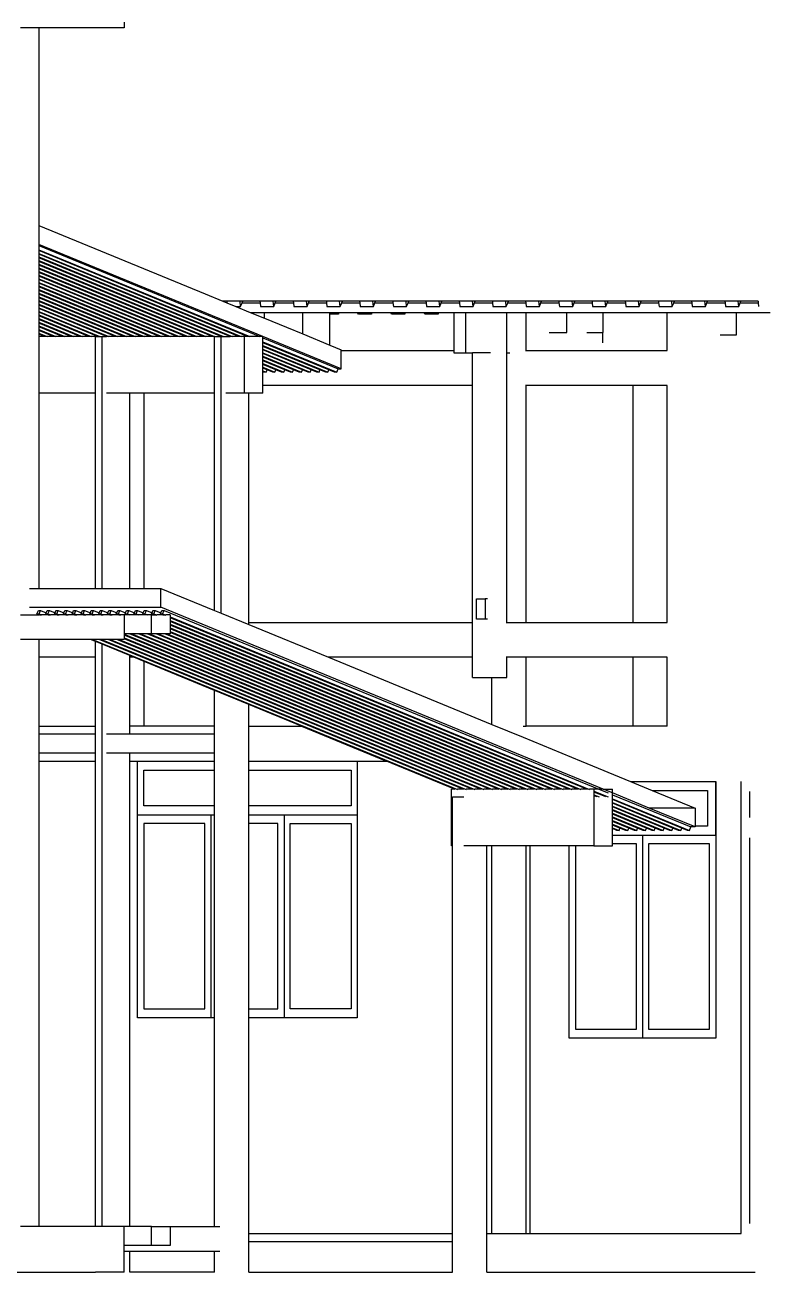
# Model space of a CAD drawing. Header units: millimetres. Extents: x -9648 to 49406, y -5724 to 5571.
# Drawn here: x 6145 to 10077, y -5324 to 1261 of the extents above; entities that cross this region are included whole.
import ezdxf

# ---------------------------------------------------------------- set-up
doc = ezdxf.new("R2010")
doc.units = ezdxf.units.MM
doc.layers.add('SectionCutEdges', color=7, linetype='Continuous')

msp = doc.modelspace()

# ---------------------------------------------------------------- linework, layer by layer
for p, q in [((6217.9, 1245.8), (6217.9, 202.1)), ((6217.9, 202.1), (7096.9, -159.4)), ((6217.9, 202.1), (6217.9, 102.1)), ((7400.4, -384.2), (6217.9, 102.1)), ((6217.9, 102.1), (6217.9, 95.4)), ((6217.9, 95.4), (7384.1, -384.2)), ((6217.9, 95.4), (6217.9, 73.9)), ((6217.9, 73.9), (7331.8, -384.2)), ((6217.9, 73.9), (6217.9, 69.1)), ((7320.1, -384.2), (6217.9, 69.1)), ((6217.9, 69.1), (6217.9, 54.8)), ((6217.9, 54.8), (7285.2, -384.2)), ((6217.9, 54.8), (6217.9, 50)), ((7273.6, -384.2), (6217.9, 50)), ((6217.9, 50), (6217.9, 35.6)), ((6217.9, 35.6), (7238.7, -384.2)), ((6217.9, 35.6), (6217.9, 30.8)), ((7227.1, -384.2), (6217.9, 30.8)), ((6217.9, 30.8), (6217.9, 16.5)), ((6217.9, 16.5), (7192.2, -384.2)), ((6217.9, 16.5), (6217.9, 11.7)), ((7180.5, -384.2), (6217.9, 11.7)), ((6217.9, 11.7), (6217.9, -2.7)), ((6217.9, -2.7), (7145.6, -384.2)), ((6217.9, -2.7), (6217.9, -7.4)), ((7134, -384.2), (6217.9, -7.4)), ((6217.9, -7.4), (6217.9, -21.8)), ((6217.9, -21.8), (7099.1, -384.2)), ((6217.9, -21.8), (6217.9, -26.6)), ((7087.5, -384.2), (6217.9, -26.6)), ((6217.9, -26.6), (6217.9, -40.9)), ((6217.9, -40.9), (7052.6, -384.2)), ((6217.9, -40.9), (6217.9, -45.7)), ((7040.9, -384.2), (6217.9, -45.7)), ((6217.9, -45.7), (6217.9, -60.1)), ((6217.9, -60.1), (7006, -384.2)), ((6217.9, -60.1), (6217.9, -64.9)), ((6994.4, -384.2), (6217.9, -64.9)), ((6217.9, -64.9), (6217.9, -79.2)), ((6217.9, -79.2), (6959.5, -384.2)), ((6217.9, -79.2), (6217.9, -84)), ((6947.9, -384.2), (6217.9, -84)), ((6217.9, -84), (6217.9, -98.3)), ((6217.9, -98.3), (6913, -384.2)), ((6217.9, -98.3), (6217.9, -103.1)), ((6901.4, -384.2), (6217.9, -103.1)), ((6217.9, -103.1), (6217.9, -117.5)), ((6217.9, -117.5), (6866.5, -384.2)), ((6217.9, -117.5), (6217.9, -122.3)), ((6854.8, -384.2), (6217.9, -122.3)), ((6217.9, -122.3), (6217.9, -136.6)), ((6217.9, -136.6), (6819.9, -384.2)), ((6217.9, -136.6), (6217.9, -141.4)), ((6808.3, -384.2), (6217.9, -141.4)), ((6217.9, -141.4), (6217.9, -155.8)), ((6217.9, -155.8), (6773.4, -384.2)), ((6217.9, -155.8), (6217.9, -160.5)), ((6761.8, -384.2), (6217.9, -160.5)), ((6217.9, -160.5), (6217.9, -174.9)), ((6217.9, -174.9), (6726.9, -384.2)), ((6217.9, -174.9), (6217.9, -179.7)), ((6715.2, -384.2), (6217.9, -179.7)), ((6217.9, -179.7), (6217.9, -194)), ((6217.9, -194), (6680.3, -384.2)), ((6217.9, -194), (6217.9, -198.8)), ((7096.9, -159.4), (7188.9, -197.2)), ((7209.8, -197.2), (7188.9, -197.2)), ((7188.9, -197.2), (7210.9, -206.2)), ((7279.9, -197.2), (7209.8, -197.2)), ((7209.8, -197.2), (7210.9, -206.2)), ((7283.1, -225.6), (7279.9, -197.2)), ((7294.4, -197.2), (7279.9, -197.2)), ((7290.7, -206.6), (7294.4, -197.2)), ((7385.1, -197.2), (7294.4, -197.2)), ((7455.2, -197.2), (7385.1, -197.2)), ((7385.1, -197.2), (7386.1, -206.6)), ((7458.4, -225.6), (7455.2, -197.2)), ((7469.6, -197.2), (7455.2, -197.2)), ((7465.9, -206.6), (7469.6, -197.2)), ((7560.3, -197.2), (7469.6, -197.2)), ((7630.4, -197.2), (7560.3, -197.2)), ((7560.3, -197.2), (7561.4, -206.6)), ((7633.6, -225.6), (7630.4, -197.2)), ((7644.9, -197.2), (7630.4, -197.2)), ((7641.2, -206.6), (7644.9, -197.2)), ((7735.6, -197.2), (7644.9, -197.2)), ((7805.7, -197.2), (7735.6, -197.2)), ((7735.6, -197.2), (7736.6, -206.6)), ((7808.8, -225.6), (7805.7, -197.2)), ((7820.1, -197.2), (7805.7, -197.2)), ((7816.4, -206.6), (7820.1, -197.2)), ((7910.8, -197.2), (7820.1, -197.2)), ((7980.9, -197.2), (7910.8, -197.2)), ((7910.8, -197.2), (7911.9, -206.6)), ((7984.1, -225.6), (7980.9, -197.2)), ((7995.4, -197.2), (7980.9, -197.2)), ((7991.7, -206.6), (7995.4, -197.2)), ((8086.1, -197.2), (7995.4, -197.2)), ((8156.1, -197.2), (8086.1, -197.2)), ((8086.1, -197.2), (8087.1, -206.6)), ((8159.3, -225.6), (8156.1, -197.2)), ((8170.6, -197.2), (8156.1, -197.2)), ((8166.9, -206.6), (8170.6, -197.2)), ((8261.3, -197.2), (8170.6, -197.2)), ((8331.4, -197.2), (8261.3, -197.2)), ((8261.3, -197.2), (8262.3, -206.6)), ((8334.6, -225.6), (8331.4, -197.2)), ((8345.8, -197.2), (8331.4, -197.2)), ((8342.1, -206.6), (8345.8, -197.2)), ((8436.5, -197.2), (8345.8, -197.2)), ((8506.6, -197.2), (8436.5, -197.2)), ((8436.5, -197.2), (8437.6, -206.6)), ((8509.8, -225.6), (8506.6, -197.2)), ((8521.1, -197.2), (8506.6, -197.2)), ((8517.4, -206.6), (8521.1, -197.2)), ((8611.8, -197.2), (8521.1, -197.2)), ((8681.9, -197.2), (8611.8, -197.2)), ((8611.8, -197.2), (8612.8, -206.6)), ((8685, -225.6), (8681.9, -197.2)), ((8696.3, -197.2), (8681.9, -197.2)), ((8692.6, -206.6), (8696.3, -197.2)), ((8787, -197.2), (8696.3, -197.2)), ((8857.1, -197.2), (8787, -197.2)), ((8787, -197.2), (8788.1, -206.6)), ((8860.3, -225.6), (8857.1, -197.2)), ((8871.6, -197.2), (8857.1, -197.2)), ((8867.9, -206.6), (8871.6, -197.2)), ((8962.3, -197.2), (8871.6, -197.2)), ((9032.4, -197.2), (8962.3, -197.2)), ((8962.3, -197.2), (8963.3, -206.6)), ((9035.5, -225.6), (9032.4, -197.2)), ((9046.8, -197.2), (9032.4, -197.2)), ((9043.1, -206.6), (9046.8, -197.2)), ((9137.5, -197.2), (9046.8, -197.2)), ((9207.6, -197.2), (9137.5, -197.2)), ((9137.5, -197.2), (9138.5, -206.6)), ((9210.8, -225.6), (9207.6, -197.2)), ((9222.1, -197.2), (9207.6, -197.2)), ((9218.3, -206.6), (9222.1, -197.2)), ((9312.7, -197.2), (9222.1, -197.2)), ((9382.8, -197.2), (9312.7, -197.2)), ((9312.7, -197.2), (9313.8, -206.6)), ((9386, -225.6), (9382.8, -197.2)), ((9397.3, -197.2), (9382.8, -197.2)), ((9393.6, -206.6), (9397.3, -197.2)), ((9488, -197.2), (9397.3, -197.2)), ((9558.1, -197.2), (9488, -197.2)), ((9488, -197.2), (9489, -206.6)), ((9561.3, -225.6), (9558.1, -197.2)), ((9572.5, -197.2), (9558.1, -197.2)), ((9568.8, -206.6), (9572.5, -197.2)), ((9663.2, -197.2), (9572.5, -197.2)), ((9733.3, -197.2), (9663.2, -197.2)), ((9663.2, -197.2), (9664.3, -206.6)), ((9736.5, -225.6), (9733.3, -197.2)), ((9747.8, -197.2), (9733.3, -197.2)), ((9744.1, -206.6), (9747.8, -197.2)), ((9838.5, -197.2), (9747.8, -197.2)), ((9908.6, -197.2), (9838.5, -197.2)), ((9838.5, -197.2), (9839.5, -206.6)), ((9911.7, -225.6), (9908.6, -197.2)), ((9923, -197.2), (9908.6, -197.2)), ((9919.3, -206.6), (9923, -197.2)), ((10013.7, -197.2), (9923, -197.2)), ((10013.7, -197.2), (10014.7, -206.6)), ((6668.7, -384.2), (6217.9, -198.8)), ((6217.9, -198.8), (6217.9, -213.2)), ((6217.9, -213.2), (6633.8, -384.2)), ((6217.9, -213.2), (6217.9, -218)), ((6622.2, -384.2), (6217.9, -218)), ((6217.9, -218), (6217.9, -232.3)), ((6217.9, -232.3), (6587.3, -384.2)), ((6217.9, -232.3), (6217.9, -237.1)), ((6575.6, -384.2), (6217.9, -237.1)), ((6217.9, -237.1), (6217.9, -251.5)), ((6217.9, -251.5), (6540.7, -384.2)), ((6217.9, -251.5), (6217.9, -256.2)), ((6529.1, -384.2), (6217.9, -256.2)), ((6217.9, -256.2), (6217.9, -270.6)), ((7210.9, -206.2), (7258, -225.6)), ((7258, -225.6), (7283.1, -225.6)), ((7258, -225.6), (7333.7, -256.8)), ((7283.1, -225.6), (7290.7, -206.6)), ((7290.7, -206.6), (7386.1, -206.6)), ((7333.7, -256.8), (7409.9, -256.8)), ((7333.7, -256.8), (7409.9, -288.1)), ((7386.1, -206.6), (7388.3, -225.6)), ((7388.3, -225.6), (7458.4, -225.6)), ((7409.9, -288.1), (7409.9, -256.8)), ((7409.9, -256.8), (7525, -256.8)), ((7458.4, -225.6), (7465.9, -206.6)), ((7465.9, -206.6), (7561.4, -206.6)), ((7525, -256.8), (7610.6, -256.8)), ((7561.4, -206.6), (7563.5, -225.6)), ((7563.5, -225.6), (7633.6, -225.6)), ((7610.6, -370.6), (7610.6, -256.8)), ((7610.6, -256.8), (7754.2, -256.8)), ((7633.6, -225.6), (7641.2, -206.6)), ((7641.2, -206.6), (7736.6, -206.6)), ((7736.6, -206.6), (7738.7, -225.6)), ((7738.7, -225.6), (7808.8, -225.6)), ((7754.2, -265.9), (7754.2, -256.8)), ((7754.2, -256.8), (7795.6, -256.8)), ((7799.3, -265.9), (7795.6, -256.8)), ((7795.6, -256.8), (7800.3, -256.8)), ((7800.3, -256.8), (7799.3, -265.9)), ((7800.3, -256.8), (7900.8, -256.8)), ((7808.8, -225.6), (7816.4, -206.6)), ((7816.4, -206.6), (7911.9, -206.6)), ((7904.5, -265.9), (7900.8, -256.8)), ((7900.8, -256.8), (7970.9, -256.8)), ((7911.9, -206.6), (7914, -225.6)), ((7914, -225.6), (7984.1, -225.6)), ((7974.6, -265.9), (7970.9, -256.8)), ((7970.9, -256.8), (7975.6, -256.8)), ((7975.6, -256.8), (7974.6, -265.9)), ((7975.6, -256.8), (8076, -256.8)), ((7984.1, -225.6), (7991.7, -206.6)), ((7991.7, -206.6), (8087.1, -206.6)), ((8079.7, -265.9), (8076, -256.8)), ((8076, -256.8), (8146.1, -256.8)), ((8087.1, -206.6), (8089.2, -225.6)), ((8089.2, -225.6), (8159.3, -225.6)), ((8149.8, -265.9), (8146.1, -256.8)), ((8146.1, -256.8), (8150.8, -256.8)), ((8150.8, -256.8), (8149.8, -265.9)), ((8150.8, -256.8), (8251.2, -256.8)), ((8159.3, -225.6), (8166.9, -206.6)), ((8166.9, -206.6), (8262.3, -206.6)), ((8255, -265.9), (8251.2, -256.8)), ((8251.2, -256.8), (8321.3, -256.8)), ((8262.3, -206.6), (8264.5, -225.6)), ((8264.5, -225.6), (8334.6, -225.6)), ((8325.1, -265.9), (8321.3, -256.8)), ((8321.3, -256.8), (8326.1, -256.8)), ((8326.1, -256.8), (8325.1, -265.9)), ((8326.1, -256.8), (8408.8, -256.8)), ((8334.6, -225.6), (8342.1, -206.6)), ((8342.1, -206.6), (8437.6, -206.6)), ((8408.8, -256.8), (8408.8, -458.2)), ((8408.8, -256.8), (8470.1, -256.8)), ((8437.6, -206.6), (8439.7, -225.6)), ((8439.7, -225.6), (8509.8, -225.6)), ((8470.1, -256.8), (8470.1, -471)), ((8470.1, -256.8), (8602.3, -256.8)), ((8509.8, -225.6), (8517.4, -206.6)), ((8517.4, -206.6), (8612.8, -206.6)), ((8602.3, -256.8), (8687.9, -256.8)), ((8612.8, -206.6), (8615, -225.6)), ((8615, -225.6), (8685, -225.6)), ((8685, -225.6), (8692.6, -206.6)), ((8687.9, -471), (8687.9, -256.8)), ((8687.9, -256.8), (8703.9, -256.8)), ((8692.6, -206.6), (8788.1, -206.6)), ((8703.9, -256.8), (8789.5, -256.8)), ((8788.1, -206.6), (8790.2, -225.6)), ((8789.5, -458.2), (8789.5, -256.8)), ((8789.5, -256.8), (9004.2, -256.8)), ((8790.2, -225.6), (8860.3, -225.6)), ((8860.3, -225.6), (8867.9, -206.6)), ((8867.9, -206.6), (8963.3, -206.6)), ((8963.3, -206.6), (8965.4, -225.6)), ((8965.4, -225.6), (9035.5, -225.6)), ((9004.2, -363.9), (9004.2, -256.8)), ((9004.2, -256.8), (9110.5, -256.8)), ((9035.5, -225.6), (9043.1, -206.6)), ((9043.1, -206.6), (9138.5, -206.6)), ((9110.5, -256.8), (9196.1, -256.8)), ((9138.5, -206.6), (9140.7, -225.6)), ((9140.7, -225.6), (9210.8, -225.6)), ((9196.1, -363.9), (9196.1, -256.8)), ((9196.1, -256.8), (9449.3, -256.8)), ((9210.8, -225.6), (9218.3, -206.6)), ((9218.3, -206.6), (9313.8, -206.6)), ((9313.8, -206.6), (9315.9, -225.6)), ((9315.9, -225.6), (9386, -225.6)), ((9386, -225.6), (9393.6, -206.6)), ((9393.6, -206.6), (9489, -206.6)), ((9449.3, -256.8), (9534.9, -256.8)), ((9489, -206.6), (9491.2, -225.6)), ((9491.2, -225.6), (9561.3, -225.6)), ((9534.9, -458.2), (9534.9, -256.8)), ((9534.9, -256.8), (9814.3, -256.8)), ((9561.3, -225.6), (9568.8, -206.6)), ((9568.8, -206.6), (9664.3, -206.6)), ((9664.3, -206.6), (9666.4, -225.6)), ((9666.4, -225.6), (9736.5, -225.6)), ((9736.5, -225.6), (9744.1, -206.6)), ((9744.1, -206.6), (9839.5, -206.6)), ((9814.3, -256.8), (9899.9, -256.8)), ((9839.5, -206.6), (9841.6, -225.6)), ((9841.6, -225.6), (9911.7, -225.6)), ((9899.9, -375.6), (9899.9, -256.8)), ((9899.9, -256.8), (10077.1, -256.8)), ((9911.7, -225.6), (9919.3, -206.6)), ((9919.3, -206.6), (10014.7, -206.6)), ((10014.7, -206.6), (10016.9, -225.6)), ((6217.9, -270.6), (6494.2, -384.2)), ((6217.9, -270.6), (6217.9, -275.4)), ((6482.6, -384.2), (6217.9, -275.4)), ((6217.9, -275.4), (6217.9, -289.7)), ((6217.9, -289.7), (6447.7, -384.2)), ((6217.9, -289.7), (6217.9, -294.5)), ((6436, -384.2), (6217.9, -294.5)), ((6217.9, -294.5), (6217.9, -308.9)), ((6217.9, -308.9), (6401.1, -384.2)), ((6217.9, -308.9), (6217.9, -313.6)), ((6389.5, -384.2), (6217.9, -313.6)), ((6217.9, -313.6), (6217.9, -328)), ((6217.9, -328), (6354.6, -384.2)), ((6217.9, -328), (6217.9, -332.8)), ((7409.9, -288.1), (7525, -335.4)), ((7799.3, -265.9), (7754.2, -265.9)), ((7754.2, -429.7), (7754.2, -265.9)), ((7974.6, -265.9), (7904.5, -265.9)), ((8149.8, -265.9), (8079.7, -265.9)), ((8325.1, -265.9), (8255, -265.9)), ((6343, -384.2), (6217.9, -332.8)), ((6217.9, -332.8), (6217.9, -347.1)), ((6217.9, -347.1), (6308.1, -384.2)), ((6217.9, -347.1), (6217.9, -351.9)), ((6296.4, -384.2), (6217.9, -351.9)), ((6217.9, -351.9), (6217.9, -366.3)), ((6217.9, -366.3), (6261.5, -384.2)), ((6217.9, -366.3), (6217.9, -371.1)), ((6249.9, -384.2), (6217.9, -371.1)), ((6217.9, -371.1), (6217.9, -384.2)), ((6217.9, -384.2), (6217.9, -684.2)), ((6249.9, -384.2), (6217.9, -384.2)), ((6261.5, -384.2), (6249.9, -384.2)), ((6296.4, -384.2), (6261.5, -384.2)), ((6308.1, -384.2), (6296.4, -384.2)), ((6343, -384.2), (6308.1, -384.2)), ((6354.6, -384.2), (6343, -384.2)), ((6389.5, -384.2), (6354.6, -384.2)), ((6401.1, -384.2), (6389.5, -384.2)), ((6436, -384.2), (6401.1, -384.2)), ((6447.7, -384.2), (6436, -384.2)), ((6482.6, -384.2), (6447.7, -384.2)), ((6494.2, -384.2), (6482.6, -384.2)), ((6516.9, -384.2), (6494.2, -384.2)), ((6516.9, -684.2), (6516.9, -384.2)), ((6516.9, -384.2), (6529.1, -384.2)), ((6529.1, -384.2), (6540.7, -384.2)), ((6540.7, -384.2), (6551.8, -384.2)), ((6551.8, -1714.2), (6551.8, -384.2)), ((6551.8, -384.2), (6575.6, -384.2)), ((6587.3, -384.2), (6575.6, -384.2)), ((6622.2, -384.2), (6587.3, -384.2)), ((6633.8, -384.2), (6622.2, -384.2)), ((6668.7, -384.2), (6633.8, -384.2)), ((6680.3, -384.2), (6668.7, -384.2)), ((6715.2, -384.2), (6680.3, -384.2)), ((6726.9, -384.2), (6715.2, -384.2)), ((6761.8, -384.2), (6726.9, -384.2)), ((6773.4, -384.2), (6761.8, -384.2)), ((6808.3, -384.2), (6773.4, -384.2)), ((6819.9, -384.2), (6808.3, -384.2)), ((6854.8, -384.2), (6819.9, -384.2)), ((6866.5, -384.2), (6854.8, -384.2)), ((6901.4, -384.2), (6866.5, -384.2)), ((6913, -384.2), (6901.4, -384.2)), ((6947.9, -384.2), (6913, -384.2)), ((6959.5, -384.2), (6947.9, -384.2)), ((6994.4, -384.2), (6959.5, -384.2)), ((7006, -384.2), (6994.4, -384.2)), ((7040.9, -384.2), (7006, -384.2)), ((7052.6, -384.2), (7040.9, -384.2)), ((7087.5, -384.2), (7052.6, -384.2)), ((7099.1, -384.2), (7087.5, -384.2)), ((7134, -384.2), (7099.1, -384.2)), ((7145.1, -384.2), (7134, -384.2)), ((7145.1, -384.2), (7145.6, -384.2)), ((7145.1, -684.2), (7145.1, -384.2)), ((7145.6, -384.2), (7180, -384.2)), ((7180, -1844.9), (7180, -384.2)), ((7180, -384.2), (7180.5, -384.2)), ((7180.5, -384.2), (7192.2, -384.2)), ((7192.2, -384.2), (7227.1, -384.2)), ((7238.7, -384.2), (7227.1, -384.2)), ((7273.6, -384.2), (7238.7, -384.2)), ((7285.2, -384.2), (7273.6, -384.2)), ((7303.2, -384.2), (7285.2, -384.2)), ((7303.2, -684.2), (7303.2, -384.2)), ((7320.1, -384.2), (7303.2, -384.2)), ((7331.8, -384.2), (7320.1, -384.2)), ((7384.1, -384.2), (7331.8, -384.2)), ((7400.4, -384.2), (7384.1, -384.2)), ((7813.8, -554.2), (7400.4, -384.2)), ((7400.4, -390.9), (7400.4, -384.2)), ((7400.4, -390.9), (7797.5, -554.2)), ((7400.4, -412.5), (7400.4, -390.9)), ((7525, -335.4), (7610.6, -370.6)), ((7610.6, -370.6), (7754.2, -429.7)), ((8911.3, -363.9), (9004.2, -363.9)), ((9110.5, -363.9), (9196.1, -363.9)), ((9193.2, -363.9), (9193.2, -417.5)), ((9814.3, -375.6), (9899.9, -375.6)), ((7400.4, -412.5), (7790.3, -572.8)), ((7400.4, -417.2), (7400.4, -412.5)), ((7748.5, -560.4), (7400.4, -417.2)), ((7400.4, -431.6), (7400.4, -417.2)), ((7400.4, -431.6), (7743.7, -572.8)), ((7400.4, -436.4), (7400.4, -431.6)), ((7702, -560.4), (7400.4, -436.4)), ((7400.4, -450.7), (7400.4, -436.4)), ((7400.4, -450.7), (7697.2, -572.8)), ((7400.4, -455.5), (7400.4, -450.7)), ((7655.5, -560.4), (7400.4, -455.5)), ((7400.4, -469.9), (7400.4, -455.5)), ((7754.2, -429.7), (7813.8, -454.2)), ((7813.8, -458.2), (7813.8, -454.2)), ((7813.8, -458.2), (8408.8, -458.2)), ((7813.8, -554.2), (7813.8, -458.2)), ((8408.8, -458.2), (8408.8, -471)), ((8786.6, -458.2), (8789.5, -458.2)), ((8789.5, -458.2), (9449.3, -458.2)), ((9449.3, -458.2), (9534.9, -458.2)), ((7400.4, -469.9), (7650.7, -572.8)), ((7400.4, -474.7), (7400.4, -469.9)), ((7608.9, -560.4), (7400.4, -474.7)), ((7400.4, -489), (7400.4, -474.7)), ((7400.4, -489), (7604.1, -572.8)), ((7400.4, -493.8), (7400.4, -489)), ((7562.4, -560.4), (7400.4, -493.8)), ((7400.4, -508.1), (7400.4, -493.8)), ((7400.4, -508.1), (7557.6, -572.8)), ((7400.4, -512.9), (7400.4, -508.1)), ((7515.9, -560.4), (7400.4, -512.9)), ((7400.4, -527.3), (7400.4, -512.9)), ((8408.8, -471), (8470.1, -471)), ((8470.1, -471), (8506.9, -471)), ((8506.9, -642.5), (8506.9, -471)), ((8602.3, -471), (8506.9, -471)), ((8687.9, -471), (8703.9, -471)), ((8687.9, -1893.8), (8687.9, -471)), ((7400.4, -527.3), (7511.1, -572.8)), ((7400.4, -532.1), (7400.4, -527.3)), ((7469.3, -560.4), (7400.4, -532.1)), ((7400.4, -546.4), (7400.4, -532.1)), ((7400.4, -546.4), (7464.5, -572.8)), ((7400.4, -551.2), (7400.4, -546.4)), ((7422.8, -560.4), (7400.4, -551.2)), ((7400.4, -565.6), (7400.4, -551.2)), ((7400.4, -565.6), (7418, -572.8)), ((7400.4, -570.3), (7400.4, -565.6)), ((7406.4, -572.8), (7400.4, -570.3)), ((7400.4, -642.5), (7400.4, -570.3)), ((7418, -572.8), (7406.4, -572.8)), ((7418, -572.8), (7422.8, -560.4)), ((7452.9, -572.8), (7422.8, -560.4)), ((7464.5, -572.8), (7452.9, -572.8)), ((7464.5, -572.8), (7469.3, -560.4)), ((7499.4, -572.8), (7469.3, -560.4)), ((7511.1, -572.8), (7499.4, -572.8)), ((7511.1, -572.8), (7515.9, -560.4)), ((7546, -572.8), (7515.9, -560.4)), ((7557.6, -572.8), (7546, -572.8)), ((7557.6, -572.8), (7562.4, -560.4)), ((7592.5, -572.8), (7562.4, -560.4)), ((7604.1, -572.8), (7592.5, -572.8)), ((7604.1, -572.8), (7608.9, -560.4)), ((7639, -572.8), (7608.9, -560.4)), ((7650.7, -572.8), (7639, -572.8)), ((7650.7, -572.8), (7655.5, -560.4)), ((7685.6, -572.8), (7655.5, -560.4)), ((7697.2, -572.8), (7685.6, -572.8)), ((7697.2, -572.8), (7702, -560.4)), ((7732.1, -572.8), (7702, -560.4)), ((7743.7, -572.8), (7732.1, -572.8)), ((7743.7, -572.8), (7748.5, -560.4)), ((7778.6, -572.8), (7748.5, -560.4)), ((7790.3, -572.8), (7778.6, -572.8)), ((7790.3, -572.8), (7797.5, -554.2)), ((7797.5, -554.2), (7813.8, -554.2)), ((8506.9, -642.5), (7400.4, -642.5)), ((7400.4, -684.2), (7400.4, -642.5)), ((8506.9, -1893.8), (8506.9, -642.5)), ((8789.5, -642.5), (8786.6, -642.5)), ((8789.5, -1893.8), (8789.5, -642.5)), ((9353.9, -642.5), (8789.5, -642.5)), ((9353.9, -1893.8), (9353.9, -642.5)), ((9534.9, -642.5), (9353.9, -642.5)), ((9534.9, -1893.8), (9534.9, -642.5)), ((6516.9, -684.2), (6217.9, -684.2)), ((6217.9, -684.2), (6217.9, -1714.2)), ((6516.9, -1714.2), (6516.9, -684.2)), ((6697.7, -684.2), (6576.1, -684.2)), ((6697.7, -1714.2), (6697.7, -684.2)), ((6774.8, -684.2), (6697.7, -684.2)), ((6774.8, -1714.2), (6774.8, -684.2)), ((7145.1, -684.2), (6774.8, -684.2)), ((7145.1, -1830.6), (7145.1, -684.2)), ((7303.2, -684.2), (7204.3, -684.2)), ((7325.9, -684.2), (7303.2, -684.2)), ((7325.9, -1893.8), (7325.9, -684.2)), ((7400.4, -684.2), (7325.9, -684.2)), ((6169.3, -1714.2), (6217.9, -1714.2)), ((6217.9, -1714.2), (6516.9, -1714.2)), ((6516.9, -1714.2), (6551.8, -1714.2)), ((6551.8, -1714.2), (6697.7, -1714.2)), ((6697.7, -1714.2), (6774.8, -1714.2)), ((6774.8, -1714.2), (6862.2, -1714.2)), ((8528.2, -1876.6), (8528.2, -1769.5)), ((8528.2, -1769.5), (8573.8, -1769.5)), ((8573.8, -1769.5), (8573.8, -1876.6)), ((8585.7, -1769.5), (8573.8, -1769.5)), ((6169.3, -1814.2), (6862.2, -1814.2)), ((6208.5, -1849), (6215.7, -1830.4)), ((6215.7, -1830.4), (6227.3, -1830.4)), ((6220.1, -1849), (6227.3, -1830.4)), ((6227.3, -1830.4), (6257.4, -1842.8)), ((6255, -1849), (6257.4, -1842.8)), ((6257.4, -1842.8), (6262.2, -1830.4)), ((6262.2, -1830.4), (6273.9, -1830.4)), ((6266.6, -1849), (6273.9, -1830.4)), ((6273.9, -1830.4), (6303.9, -1842.8)), ((6301.5, -1849), (6303.9, -1842.8)), ((6303.9, -1842.8), (6308.8, -1830.4)), ((6308.8, -1830.4), (6320.4, -1830.4)), ((6313.2, -1849), (6320.4, -1830.4)), ((6320.4, -1830.4), (6350.5, -1842.8)), ((6348.1, -1849), (6350.5, -1842.8)), ((6350.5, -1842.8), (6355.3, -1830.4)), ((6355.3, -1830.4), (6366.9, -1830.4)), ((6359.7, -1849), (6366.9, -1830.4)), ((6366.9, -1830.4), (6397, -1842.8)), ((6394.6, -1849), (6397, -1842.8)), ((6397, -1842.8), (6401.8, -1830.4)), ((6401.8, -1830.4), (6413.4, -1830.4)), ((6406.2, -1849), (6413.4, -1830.4)), ((6413.4, -1830.4), (6443.5, -1842.8)), ((6441.1, -1849), (6443.5, -1842.8)), ((6443.5, -1842.8), (6448.3, -1830.4)), ((6448.3, -1830.4), (6460, -1830.4)), ((6452.8, -1849), (6460, -1830.4)), ((6460, -1830.4), (6490.1, -1842.8)), ((6487.7, -1849), (6490.1, -1842.8)), ((6490.1, -1842.8), (6494.9, -1830.4)), ((6494.9, -1830.4), (6506.5, -1830.4)), ((6499.3, -1849), (6506.5, -1830.4)), ((6506.5, -1830.4), (6536.6, -1842.8)), ((6534.2, -1849), (6536.6, -1842.8)), ((6536.6, -1842.8), (6541.4, -1830.4)), ((6541.4, -1830.4), (6553, -1830.4)), ((6545.8, -1849), (6553, -1830.4)), ((6553, -1830.4), (6583.1, -1842.8)), ((6580.7, -1849), (6583.1, -1842.8)), ((6583.1, -1842.8), (6587.9, -1830.4)), ((6587.9, -1830.4), (6599.6, -1830.4)), ((6592.3, -1849), (6599.6, -1830.4)), ((6599.6, -1830.4), (6629.7, -1842.8)), ((6627.2, -1849), (6629.7, -1842.8)), ((6629.7, -1842.8), (6634.5, -1830.4)), ((6634.5, -1830.4), (6646.1, -1830.4)), ((6638.9, -1849), (6646.1, -1830.4)), ((6646.1, -1830.4), (6676.2, -1842.8)), ((6673.8, -1849), (6676.2, -1842.8)), ((6676.2, -1842.8), (6681, -1830.4)), ((6681, -1830.4), (6692.6, -1830.4)), ((6685.4, -1849), (6692.6, -1830.4)), ((6692.6, -1830.4), (6722.7, -1842.8)), ((6720.3, -1849), (6722.7, -1842.8)), ((6722.7, -1842.8), (6727.5, -1830.4)), ((6727.5, -1830.4), (6739.2, -1830.4)), ((6731.9, -1849), (6739.2, -1830.4)), ((6739.2, -1830.4), (6769.2, -1842.8)), ((6766.8, -1849), (6769.2, -1842.8)), ((6769.2, -1842.8), (6774.1, -1830.4)), ((6774.1, -1830.4), (6785.7, -1830.4)), ((6778.5, -1849), (6785.7, -1830.4)), ((6785.7, -1830.4), (6815.8, -1842.8)), ((6813.4, -1849), (6815.8, -1842.8)), ((6815.8, -1842.8), (6820.6, -1830.4)), ((6820.6, -1830.4), (6832.2, -1830.4)), ((6825, -1849), (6832.2, -1830.4)), ((6832.2, -1830.4), (6862.3, -1842.8)), ((6859.9, -1849), (6862.3, -1842.8)), ((6862.3, -1842.8), (6867.1, -1830.4)), ((6867.1, -1830.4), (6878.8, -1830.4)), ((6871.5, -1849), (6878.8, -1830.4)), ((6878.8, -1830.4), (9173.5, -2774.2)), ((6208.5, -1849), (6220.1, -1849)), ((6217.9, -1852.9), (6208.5, -1849)), ((6217.9, -1852.9), (6217.9, -1854.2)), ((6221.2, -1854.2), (6217.9, -1852.9)), ((6220.1, -1849), (6232.8, -1854.2)), ((6255, -1849), (6266.6, -1849)), ((6267.7, -1854.2), (6255, -1849)), ((6266.6, -1849), (6279.3, -1854.2)), ((6301.5, -1849), (6313.2, -1849)), ((6314.2, -1854.2), (6301.5, -1849)), ((6313.2, -1849), (6325.9, -1854.2)), ((6348.1, -1849), (6359.7, -1849)), ((6360.8, -1854.2), (6348.1, -1849)), ((6359.7, -1849), (6372.4, -1854.2)), ((6394.6, -1849), (6406.2, -1849)), ((6407.3, -1854.2), (6394.6, -1849)), ((6406.2, -1849), (6418.9, -1854.2)), ((6441.1, -1849), (6452.8, -1849)), ((6453.8, -1854.2), (6441.1, -1849)), ((6452.8, -1849), (6465.5, -1854.2)), ((6487.7, -1849), (6499.3, -1849)), ((6500.4, -1854.2), (6487.7, -1849)), ((6499.3, -1849), (6512, -1854.2)), ((6534.2, -1849), (6545.8, -1849)), ((6546.9, -1854.2), (6534.2, -1849)), ((6545.8, -1849), (6558.5, -1854.2)), ((6580.7, -1849), (6592.3, -1849)), ((6593.4, -1854.2), (6580.7, -1849)), ((6592.3, -1849), (6605, -1854.2)), ((6627.2, -1849), (6638.9, -1849)), ((6639.9, -1854.2), (6627.2, -1849)), ((6638.9, -1849), (6651.6, -1854.2)), ((6686.5, -1854.2), (6667.7, -1854.2)), ((6673.8, -1849), (6685.4, -1849)), ((6686.5, -1854.2), (6673.8, -1849)), ((6685.4, -1849), (6698.1, -1854.2)), ((6698.1, -1854.2), (6686.5, -1854.2)), ((6733, -1854.2), (6698.1, -1854.2)), ((6720.3, -1849), (6731.9, -1849)), ((6733, -1854.2), (6720.3, -1849)), ((6731.9, -1849), (6744.6, -1854.2)), ((6744.6, -1854.2), (6733, -1854.2)), ((6779.5, -1854.2), (6744.6, -1854.2)), ((6766.8, -1849), (6778.5, -1849)), ((6779.5, -1854.2), (6766.8, -1849)), ((6778.5, -1849), (6791.2, -1854.2)), ((6791.2, -1854.2), (6779.5, -1854.2)), ((6813.5, -1854.2), (6791.2, -1854.2)), ((6813.4, -1849), (6825, -1849)), ((6826.1, -1854.2), (6813.4, -1849)), ((6825, -1849), (6837.7, -1854.2)), ((6829.8, -1855.8), (6826.1, -1854.2)), ((6837.7, -1854.2), (6841.4, -1855.8)), ((6859.9, -1849), (6871.5, -1849)), ((6872.6, -1854.2), (6859.9, -1849)), ((6871.5, -1849), (6884.2, -1854.2)), ((6876.3, -1855.8), (6872.6, -1854.2)), ((6884.2, -1854.2), (6888, -1855.8)), ((6910.8, -1865.1), (9124.9, -2775.8)), ((9109.5, -2774.2), (6910.8, -1869.9)), ((6910.8, -1884.3), (9078.3, -2775.8)), ((9063, -2774.2), (6910.8, -1889.1)), ((6910.8, -1903.4), (9031.8, -2775.8)), ((9016.4, -2774.2), (6910.8, -1908.2)), ((7325.9, -1893.8), (8506.9, -1893.8)), ((7325.9, -1904.9), (7325.9, -1893.8)), ((8506.9, -2078.1), (8506.9, -1893.8)), ((8573.8, -1876.6), (8528.2, -1876.6)), ((8585.7, -1876.6), (8573.8, -1876.6)), ((8685, -1893.8), (8687.9, -1893.8)), ((8687.9, -1893.8), (8789.5, -1893.8)), ((8789.5, -1893.8), (9353.9, -1893.8)), ((9353.9, -1893.8), (9534.9, -1893.8)), ((6697, -1954.2), (6667.7, -1954.2)), ((6667.7, -1956.5), (8659.6, -2775.8)), ((8644.2, -2774.2), (6667.7, -1961.3)), ((8690.7, -2774.2), (6697, -1954.2)), ((6708.6, -1954.2), (6697, -1954.2)), ((6708.6, -1954.2), (8706.1, -2775.8)), ((6743.5, -1954.2), (6708.6, -1954.2)), ((8737.2, -2774.2), (6743.5, -1954.2)), ((6755.1, -1954.2), (6743.5, -1954.2)), ((6755.1, -1954.2), (8752.6, -2775.8)), ((6790, -1954.2), (6755.1, -1954.2)), ((8783.8, -2774.2), (6790, -1954.2)), ((6801.7, -1954.2), (6790, -1954.2)), ((6801.7, -1954.2), (8799.1, -2775.8)), ((6813.5, -1954.2), (6801.7, -1954.2)), ((8830.3, -2774.2), (6836.6, -1954.2)), ((6848.2, -1954.2), (8845.7, -2775.8)), ((8876.8, -2774.2), (6883.1, -1954.2)), ((6894.7, -1954.2), (8892.2, -2775.8)), ((6910.8, -1922.6), (8985.3, -2775.8)), ((8969.9, -2774.2), (6910.8, -1927.3)), ((6910.8, -1941.7), (8938.7, -2775.8)), ((8923.4, -2774.2), (6910.8, -1946.5)), ((6217.9, -1984.2), (6217.9, -2078.1)), ((6516.9, -1995), (6490.7, -1984.2)), ((6502.3, -1984.2), (8426.9, -2775.8)), ((6516.9, -2078.1), (6516.9, -1995)), ((6551.8, -2009.3), (6516.9, -1995)), ((8458.1, -2774.2), (6537.2, -1984.2)), ((6548.9, -1984.2), (8473.4, -2775.8)), ((6551.8, -5084.2), (6551.8, -2009.3)), ((6697.7, -2069.3), (6551.8, -2009.3)), ((8504.6, -2774.2), (6583.8, -1984.2)), ((6595.4, -1984.2), (8520, -2775.8)), ((8551.1, -2774.2), (6630.3, -1984.2)), ((6641.9, -1984.2), (8566.5, -2775.8)), ((6667.7, -1975.7), (8613, -2775.8)), ((8597.6, -2774.2), (6667.7, -1980.4)), ((6516.9, -2078.1), (6217.9, -2078.1)), ((6217.9, -2078.1), (6217.9, -2442.3)), ((6516.9, -2442.3), (6516.9, -2078.1)), ((6697.7, -2078.1), (6697.7, -2069.3)), ((6718.9, -2078.1), (6697.7, -2069.3)), ((6718.9, -2078.1), (6697.7, -2078.1)), ((6697.7, -2442.3), (6697.7, -2078.1)), ((6774.8, -2101.1), (6718.9, -2078.1)), ((6774.8, -2442.3), (6774.8, -2101.1)), ((7145.1, -2253.3), (6774.8, -2101.1)), ((8506.9, -2078.1), (7746.8, -2078.1)), ((8506.9, -2185.2), (8506.9, -2078.1)), ((8687.9, -2078.1), (8685, -2078.1)), ((8687.9, -2185.2), (8687.9, -2078.1)), ((8789.5, -2078.1), (8687.9, -2078.1)), ((8789.5, -2442.3), (8789.5, -2078.1)), ((9353.9, -2078.1), (8789.5, -2078.1)), ((9353.9, -2442.3), (9353.9, -2078.1)), ((9534.9, -2078.1), (9353.9, -2078.1)), ((9534.9, -2442.3), (9534.9, -2078.1)), ((8506.9, -2185.2), (8608.5, -2185.2)), ((8608.5, -2432.5), (8608.5, -2185.2)), ((8608.5, -2185.2), (8687.9, -2185.2)), ((7180, -2267.7), (7145.1, -2253.3)), ((7145.1, -2442.3), (7145.1, -2253.3)), ((7325.9, -2327.7), (7180, -2267.7)), ((7604.5, -2442.3), (7325.9, -2327.7)), ((7325.9, -2442.3), (7325.9, -2327.7)), ((6217.9, -2442.3), (6516.9, -2442.3)), ((6217.9, -2442.3), (6217.9, -2484.2)), ((6516.9, -2484.2), (6217.9, -2484.2)), ((6217.9, -2484.2), (6217.9, -2584.2)), ((6516.9, -2484.2), (6516.9, -2442.3)), ((6516.9, -2584.2), (6516.9, -2484.2)), ((6697.7, -2484.2), (6575.5, -2484.2)), ((6697.7, -2484.2), (6697.7, -2442.3)), ((6774.8, -2442.3), (6697.7, -2442.3)), ((7145.1, -2484.2), (6697.7, -2484.2)), ((7145.1, -2442.3), (6774.8, -2442.3)), ((7145.1, -2484.2), (7145.1, -2442.3)), ((7145.1, -2584.2), (7145.1, -2484.2)), ((7325.9, -2626.6), (7325.9, -2442.3)), ((7325.9, -2442.3), (7604.5, -2442.3)), ((7604.5, -2442.3), (8052.6, -2626.6)), ((8773.6, -2442.3), (8789.5, -2442.3)), ((9353.9, -2442.3), (8789.5, -2442.3)), ((9534.9, -2442.3), (9353.9, -2442.3)), ((6516.9, -2584.2), (6217.9, -2584.2)), ((6217.9, -2584.2), (6217.9, -2626.6)), ((6217.9, -2626.6), (6516.9, -2626.6)), ((6217.9, -2626.6), (6217.9, -5084.2)), ((6516.9, -2626.6), (6516.9, -2584.2)), ((6516.9, -5084.2), (6516.9, -2626.6)), ((6697.7, -2584.2), (6575.5, -2584.2)), ((6697.7, -2626.6), (6697.7, -2584.2)), ((7145.1, -2584.2), (6697.7, -2584.2)), ((6697.7, -2626.6), (6739.4, -2626.6)), ((6697.7, -5084.2), (6697.7, -2626.6)), ((6739.4, -2626.6), (7145.1, -2626.6)), ((6739.4, -2909.4), (6739.4, -2626.6)), ((7145.1, -2626.6), (7145.1, -2584.2)), ((7145.1, -2673.7), (7145.1, -2626.6)), ((7325.9, -2626.6), (7898.6, -2626.6)), ((7325.9, -2673.7), (7325.9, -2626.6)), ((7898.6, -2626.6), (7898.6, -2909.4)), ((7898.6, -2626.6), (8052.6, -2626.6)), ((8411.5, -2774.2), (8052.6, -2626.6)), ((6771.6, -2673.7), (7145.1, -2673.7)), ((6771.6, -2862.3), (6771.6, -2673.7)), ((7145.1, -2862.3), (7145.1, -2673.7)), ((7325.9, -2673.7), (7866.4, -2673.7)), ((7325.9, -2862.3), (7325.9, -2673.7)), ((7866.4, -2673.7), (7866.4, -2862.3)), ((9341, -2733.7), (9790.4, -2733.7)), ((9341, -2733.7), (9790.4, -2733.7)), ((9790.4, -3016.6), (9790.4, -2733.7)), ((9790.4, -2733.7), (9790.4, -4089.4)), ((9924.6, -2978), (9924.6, -2733.7)), ((8411.5, -2774.2), (8396.7, -2774.2)), ((8396.7, -3074.2), (8396.7, -2774.2)), ((8401.4, -3074.2), (8401.4, -2814.2)), ((8401.4, -2814.2), (8436.3, -2814.2)), ((8415.3, -2775.8), (8411.5, -2774.2)), ((8458.1, -2774.2), (8426.9, -2774.2)), ((8436.3, -2814.2), (8460.6, -2814.2)), ((8461.8, -2775.8), (8458.1, -2774.2)), ((8504.6, -2774.2), (8473.4, -2774.2)), ((8508.3, -2775.8), (8504.6, -2774.2)), ((8551.1, -2774.2), (8520, -2774.2)), ((8554.9, -2775.8), (8551.1, -2774.2)), ((8597.6, -2774.2), (8566.5, -2774.2)), ((8601.4, -2775.8), (8597.6, -2774.2)), ((8644.2, -2774.2), (8613, -2774.2)), ((8647.9, -2775.8), (8644.2, -2774.2)), ((8690.7, -2774.2), (8659.6, -2774.2)), ((8694.5, -2775.8), (8690.7, -2774.2)), ((8737.2, -2774.2), (8706.1, -2774.2)), ((8741, -2775.8), (8737.2, -2774.2)), ((8783.8, -2774.2), (8752.6, -2774.2)), ((8787.5, -2775.8), (8783.8, -2774.2)), ((8830.3, -2774.2), (8799.1, -2774.2)), ((8834, -2775.8), (8830.3, -2774.2)), ((8876.8, -2774.2), (8845.7, -2774.2)), ((8880.6, -2775.8), (8876.8, -2774.2)), ((8923.4, -2774.2), (8892.2, -2774.2)), ((8927.1, -2775.8), (8923.4, -2774.2)), ((8969.9, -2774.2), (8938.7, -2774.2)), ((8973.6, -2775.8), (8969.9, -2774.2)), ((9016.4, -2774.2), (8985.3, -2774.2)), ((9020.2, -2775.8), (9016.4, -2774.2)), ((9063, -2774.2), (9031.8, -2774.2)), ((9066.7, -2775.8), (9063, -2774.2)), ((9109.5, -2774.2), (9078.3, -2774.2)), ((9113.2, -2775.8), (9109.5, -2774.2)), ((9147.7, -2774.2), (9124.9, -2774.2)), ((9147.7, -2785.1), (9222.1, -2815.8)), ((9175.6, -2801.4), (9147.7, -2789.9)), ((9147.7, -2804.3), (9175.6, -2815.8)), ((9164, -2815.8), (9147.7, -2809.1)), ((9173.5, -2774.2), (9222.1, -2794.2)), ((9210.5, -2815.8), (9175.6, -2801.4)), ((9244.9, -2803.6), (9659.8, -2974.2)), ((9244.9, -2825.1), (9652.6, -2992.8)), ((9610.8, -2980.4), (9244.9, -2829.9)), ((9455.6, -2780.9), (9746.6, -2780.9)), ((9746.6, -2780.9), (9746.6, -2969.4)), ((9968.4, -2787.3), (9968.4, -2924.4)), ((7145.1, -2862.3), (6771.6, -2862.3)), ((7145.1, -2909.4), (7145.1, -2862.3)), ((7866.4, -2862.3), (7325.9, -2862.3)), ((7325.9, -2909.4), (7325.9, -2862.3)), ((9244.9, -2844.3), (9606, -2992.8)), ((9564.3, -2980.4), (9244.9, -2849.1)), ((9244.9, -2863.4), (9559.5, -2992.8)), ((9517.8, -2980.4), (9244.9, -2868.2)), ((9244.9, -2882.6), (9513, -2992.8)), ((9471.2, -2980.4), (9244.9, -2887.3)), ((9682.6, -2874.2), (9439.4, -2874.2)), ((6739.4, -2909.4), (7125.8, -2909.4)), ((6739.4, -3982.3), (6739.4, -2909.4)), ((6771.6, -2956.6), (6771.6, -3935.2)), ((7093.6, -2956.6), (6771.6, -2956.6)), ((7093.6, -3935.2), (7093.6, -2956.6)), ((7125.8, -2909.4), (7145.1, -2909.4)), ((7125.8, -2909.4), (7125.8, -3982.3)), ((7145.1, -3982.3), (7145.1, -2909.4)), ((7325.9, -2909.4), (7512.2, -2909.4)), ((7325.9, -2956.6), (7325.9, -2909.4)), ((7480, -2956.6), (7325.9, -2956.6)), ((7325.9, -3935.2), (7325.9, -2956.6)), ((7480, -3935.2), (7480, -2956.6)), ((7512.2, -2909.4), (7512.2, -3982.3)), ((7512.2, -2909.4), (7898.6, -2909.4)), ((7544.4, -2956.6), (7866.4, -2956.6)), ((7544.4, -3935.2), (7544.4, -2956.6)), ((7866.4, -2956.6), (7866.4, -3935.2)), ((7898.6, -2909.4), (7898.6, -3982.3)), ((9244.9, -2901.7), (9466.4, -2992.8)), ((9424.7, -2980.4), (9244.9, -2906.5)), ((9244.9, -2920.8), (9419.9, -2992.8)), ((9378.2, -2980.4), (9244.9, -2925.6)), ((9244.9, -2940), (9373.4, -2992.8)), ((9331.6, -2980.4), (9244.9, -2944.7)), ((9244.9, -2959.1), (9326.8, -2992.8)), ((9285.1, -2980.4), (9244.9, -2963.9)), ((9244.9, -2978.2), (9280.3, -2992.8)), ((9268.7, -2992.8), (9244.9, -2983)), ((9244.9, -3016.6), (9404, -3016.6)), ((9280.3, -2992.8), (9268.7, -2992.8)), ((9280.3, -2992.8), (9285.1, -2980.4)), ((9315.2, -2992.8), (9285.1, -2980.4)), ((9326.8, -2992.8), (9315.2, -2992.8)), ((9326.8, -2992.8), (9331.6, -2980.4)), ((9361.7, -2992.8), (9331.6, -2980.4)), ((9373.4, -2992.8), (9361.7, -2992.8)), ((9373.4, -2992.8), (9378.2, -2980.4)), ((9408.3, -2992.8), (9378.2, -2980.4)), ((9404, -3016.6), (9790.4, -3016.6)), ((9404, -3016.6), (9404, -4089.4)), ((9419.9, -2992.8), (9408.3, -2992.8)), ((9419.9, -2992.8), (9424.7, -2980.4)), ((9454.8, -2992.8), (9424.7, -2980.4)), ((9466.4, -2992.8), (9454.8, -2992.8)), ((9466.4, -2992.8), (9471.2, -2980.4)), ((9501.3, -2992.8), (9471.2, -2980.4)), ((9513, -2992.8), (9501.3, -2992.8)), ((9513, -2992.8), (9517.8, -2980.4)), ((9547.9, -2992.8), (9517.8, -2980.4)), ((9559.5, -2992.8), (9547.9, -2992.8)), ((9559.5, -2992.8), (9564.3, -2980.4)), ((9594.4, -2992.8), (9564.3, -2980.4)), ((9606, -2992.8), (9594.4, -2992.8)), ((9606, -2992.8), (9610.8, -2980.4)), ((9640.9, -2992.8), (9610.8, -2980.4)), ((9652.6, -2992.8), (9640.9, -2992.8)), ((9652.6, -2992.8), (9659.8, -2974.2)), ((9682.6, -2974.2), (9659.8, -2974.2)), ((9746.6, -2969.4), (9682.6, -2969.4)), ((9790.4, -3016.6), (9790.4, -4089.4)), ((9924.6, -5120.7), (9924.6, -2978)), ((8401.4, -3074.2), (8396.7, -3074.2)), ((8401.4, -5120.7), (8401.4, -3074.2)), ((8582.2, -3074.2), (8460.6, -3074.2)), ((8608.5, -3074.2), (8582.2, -3074.2)), ((8582.2, -5120.7), (8582.2, -3074.2)), ((8608.5, -5120.7), (8608.5, -3074.2)), ((8789.5, -3074.2), (8608.5, -3074.2)), ((8789.5, -5120.7), (8789.5, -3074.2)), ((8812, -3074.2), (8789.5, -3074.2)), ((8812, -5120.7), (8812, -3074.2)), ((9017.6, -3074.2), (8812, -3074.2)), ((9017.6, -4089.4), (9017.6, -3074.2)), ((9049.8, -3074.2), (9017.6, -3074.2)), ((9017.6, -4089.4), (9017.6, -3074.2)), ((9049.8, -3074.2), (9049.8, -4042.3)), ((9147.7, -3074.2), (9049.8, -3074.2)), ((9371.8, -3063.7), (9244.9, -3063.7)), ((9371.8, -4042.3), (9371.8, -3063.7)), ((9436.2, -3063.7), (9436.2, -4042.3)), ((9758.2, -3063.7), (9436.2, -3063.7)), ((9758.2, -4042.3), (9758.2, -3063.7)), ((9968.4, -3031.5), (9968.4, -5067.1)), ((6771.6, -3935.2), (7093.6, -3935.2)), ((7325.9, -3935.2), (7480, -3935.2)), ((7325.9, -3982.3), (7325.9, -3935.2)), ((7866.4, -3935.2), (7544.4, -3935.2)), ((7125.8, -3982.3), (6739.4, -3982.3)), ((7145.1, -3982.3), (7125.8, -3982.3)), ((7145.1, -5084.2), (7145.1, -3982.3)), ((7512.2, -3982.3), (7325.9, -3982.3)), ((7325.9, -5120.7), (7325.9, -3982.3)), ((7898.6, -3982.3), (7512.2, -3982.3)), ((9049.8, -4042.3), (9371.8, -4042.3)), ((9436.2, -4042.3), (9758.2, -4042.3)), ((9404, -4089.4), (9017.6, -4089.4)), ((9790.4, -4089.4), (9017.6, -4089.4)), ((9790.4, -4089.4), (9404, -4089.4)), ((6697.7, -5084.2), (6667.7, -5084.2)), ((6667.7, -5324.2), (6667.7, -5084.2)), ((6813.5, -5084.2), (6697.7, -5084.2)), ((6910.8, -5084.2), (7145.1, -5084.2)), ((7145.1, -5084.2), (7174.2, -5084.2)), ((7325.9, -5120.7), (8401.4, -5120.7)), ((7325.9, -5163.5), (7325.9, -5120.7)), ((8401.4, -5163.5), (8401.4, -5120.7)), ((8582.2, -5120.7), (8608.5, -5120.7)), ((8582.2, -5163.5), (8582.2, -5120.7)), ((8608.5, -5120.7), (8789.5, -5120.7)), ((8789.5, -5120.7), (8812, -5120.7)), ((8812, -5120.7), (9924.6, -5120.7)), ((6813.5, -5184.2), (6667.7, -5184.2)), ((7325.9, -5163.5), (8401.4, -5163.5)), ((7325.9, -5324.2), (7325.9, -5163.5)), ((8401.4, -5324.2), (8401.4, -5163.5)), ((8582.2, -5324.2), (8582.2, -5163.5)), ((6667.7, -5214.2), (6697.7, -5214.2)), ((6697.7, -5324.2), (6697.7, -5214.2)), ((6697.7, -5214.2), (7145.1, -5214.2)), ((7145.1, -5324.2), (7145.1, -5214.2)), ((7145.1, -5214.2), (7174.2, -5214.2)), ((7145.1, -5324.2), (6697.7, -5324.2)), ((7325.9, -5324.2), (8232.9, -5324.2)), ((8232.9, -5324.2), (8401.4, -5324.2)), ((8582.2, -5324.2), (9998.1, -5324.2))]:
    msp.add_line(p, q)
at = {"layer": 'SectionCutEdges'}
for p, q in [((6667.7, 1275.8), (6667.7, 1245.8)), ((6217.9, 1245.8), (6120.7, 1245.8)), ((6667.7, 1245.8), (6217.9, 1245.8)), ((6862.2, -1814.2), (6862.2, -1714.2)), ((6862.2, -1714.2), (7145.1, -1830.6)), ((9196.3, -2774.2), (6862.2, -1814.2)), ((7145.1, -1830.6), (7180, -1844.9)), ((6120.7, -1854.2), (6217.9, -1854.2)), ((6221.2, -1854.2), (6217.9, -1854.2)), ((6221.2, -1854.2), (6232.8, -1854.2)), ((6267.7, -1854.2), (6232.8, -1854.2)), ((6267.7, -1854.2), (6279.3, -1854.2)), ((6314.2, -1854.2), (6279.3, -1854.2)), ((6314.2, -1854.2), (6325.9, -1854.2)), ((6360.8, -1854.2), (6325.9, -1854.2)), ((6360.8, -1854.2), (6372.4, -1854.2)), ((6407.3, -1854.2), (6372.4, -1854.2)), ((6407.3, -1854.2), (6418.9, -1854.2)), ((6453.8, -1854.2), (6418.9, -1854.2)), ((6453.8, -1854.2), (6465.5, -1854.2)), ((6500.4, -1854.2), (6465.5, -1854.2)), ((6500.4, -1854.2), (6512, -1854.2)), ((6546.9, -1854.2), (6512, -1854.2)), ((6546.9, -1854.2), (6558.5, -1854.2)), ((6593.4, -1854.2), (6558.5, -1854.2)), ((6593.4, -1854.2), (6605, -1854.2)), ((6639.9, -1854.2), (6605, -1854.2)), ((6639.9, -1854.2), (6651.6, -1854.2)), ((6667.7, -1854.2), (6651.6, -1854.2)), ((6667.7, -1854.2), (6667.7, -1954.2)), ((6813.5, -1954.2), (6813.5, -1854.2)), ((6813.5, -1854.2), (6826.1, -1854.2)), ((6826.1, -1854.2), (6837.7, -1854.2)), ((6837.7, -1854.2), (6841.4, -1854.2)), ((6872.6, -1854.2), (6841.4, -1854.2)), ((6872.6, -1854.2), (6884.2, -1854.2)), ((6884.2, -1854.2), (6888, -1854.2)), ((6910.8, -1854.2), (6888, -1854.2)), ((6910.8, -1854.2), (6910.8, -1865.1)), ((6910.8, -1865.1), (6910.8, -1869.9)), ((6910.8, -1869.9), (6910.8, -1884.3)), ((6910.8, -1884.3), (6910.8, -1889.1)), ((6910.8, -1889.1), (6910.8, -1903.4)), ((6910.8, -1903.4), (6910.8, -1908.2)), ((6910.8, -1908.2), (6910.8, -1922.6)), ((7180, -1844.9), (7325.9, -1904.9)), ((7325.9, -1904.9), (7746.8, -2078.1)), ((6667.7, -1954.2), (6667.7, -1956.5)), ((6667.7, -1956.5), (6667.7, -1961.3)), ((6667.7, -1961.3), (6667.7, -1975.7)), ((6836.6, -1954.2), (6813.5, -1954.2)), ((6848.2, -1954.2), (6836.6, -1954.2)), ((6883.1, -1954.2), (6848.2, -1954.2)), ((6894.7, -1954.2), (6883.1, -1954.2)), ((6910.8, -1954.2), (6894.7, -1954.2)), ((6910.8, -1922.6), (6910.8, -1927.3)), ((6910.8, -1927.3), (6910.8, -1941.7)), ((6910.8, -1941.7), (6910.8, -1946.5)), ((6910.8, -1946.5), (6910.8, -1954.2)), ((6217.9, -1984.2), (6120.7, -1984.2)), ((6490.7, -1984.2), (6217.9, -1984.2)), ((6502.3, -1984.2), (6490.7, -1984.2)), ((6537.2, -1984.2), (6502.3, -1984.2)), ((6548.9, -1984.2), (6537.2, -1984.2)), ((6583.8, -1984.2), (6548.9, -1984.2)), ((6595.4, -1984.2), (6583.8, -1984.2)), ((6630.3, -1984.2), (6595.4, -1984.2)), ((6641.9, -1984.2), (6630.3, -1984.2)), ((6667.7, -1984.2), (6641.9, -1984.2)), ((6667.7, -1975.7), (6667.7, -1980.4)), ((6667.7, -1980.4), (6667.7, -1984.2)), ((7746.8, -2078.1), (8608.5, -2432.5)), ((8608.5, -2432.5), (8773.6, -2500.4)), ((8773.6, -2500.4), (9080.5, -2626.6)), ((9080.5, -2626.6), (9341, -2733.7)), ((9341, -2733.7), (9455.6, -2780.9)), ((9173.5, -2774.2), (9147.7, -2774.2)), ((9147.7, -2774.2), (9147.7, -2785.1)), ((9147.7, -2785.1), (9147.7, -2789.9)), ((9147.7, -2789.9), (9147.7, -2804.3)), ((9147.7, -2804.3), (9147.7, -2809.1)), ((9147.7, -2809.1), (9147.7, -3074.2)), ((9196.3, -2774.2), (9173.5, -2774.2)), ((9196.3, -2774.2), (9244.9, -2774.2)), ((9244.9, -2794.2), (9196.3, -2774.2)), ((9244.9, -2794.2), (9244.9, -2774.2)), ((9439.4, -2874.2), (9244.9, -2794.2)), ((9244.9, -2803.6), (9244.9, -2794.2)), ((9244.9, -2825.1), (9244.9, -2803.6)), ((9244.9, -2829.9), (9244.9, -2825.1)), ((9244.9, -2844.3), (9244.9, -2829.9)), ((9455.6, -2780.9), (9682.6, -2874.2)), ((9244.9, -2849.1), (9244.9, -2844.3)), ((9244.9, -2863.4), (9244.9, -2849.1)), ((9244.9, -2868.2), (9244.9, -2863.4)), ((9244.9, -2882.6), (9244.9, -2868.2)), ((9244.9, -2887.3), (9244.9, -2882.6)), ((9244.9, -2901.7), (9244.9, -2887.3)), ((9682.6, -2974.2), (9439.4, -2874.2)), ((9682.6, -2874.2), (9682.6, -2969.4)), ((9244.9, -2906.5), (9244.9, -2901.7)), ((9244.9, -2920.8), (9244.9, -2906.5)), ((9244.9, -2925.6), (9244.9, -2920.8)), ((9244.9, -2940), (9244.9, -2925.6)), ((9244.9, -2944.7), (9244.9, -2940)), ((9244.9, -2959.1), (9244.9, -2944.7)), ((9244.9, -2963.9), (9244.9, -2959.1)), ((9244.9, -2978.2), (9244.9, -2963.9)), ((9244.9, -2983), (9244.9, -2978.2)), ((9244.9, -3016.6), (9244.9, -2983)), ((9244.9, -3063.7), (9244.9, -3016.6)), ((9682.6, -2969.4), (9682.6, -2974.2)), ((9147.7, -3074.2), (9244.9, -3074.2)), ((9244.9, -3074.2), (9244.9, -3063.7)), ((6217.9, -5084.2), (6120.7, -5084.2)), ((6516.9, -5084.2), (6217.9, -5084.2)), ((6551.8, -5084.2), (6516.9, -5084.2)), ((6667.7, -5084.2), (6551.8, -5084.2)), ((6813.5, -5184.2), (6813.5, -5084.2)), ((6813.5, -5084.2), (6910.8, -5084.2)), ((6910.8, -5084.2), (6910.8, -5184.2)), ((6910.8, -5184.2), (6813.5, -5184.2)), ((5788, -5324.2), (6516.9, -5324.2)), ((6551.8, -5324.2), (6516.9, -5324.2)), ((6667.7, -5324.2), (6551.8, -5324.2))]:
    msp.add_line(p, q, dxfattribs=at)

doc.saveas('drawing.dxf')
